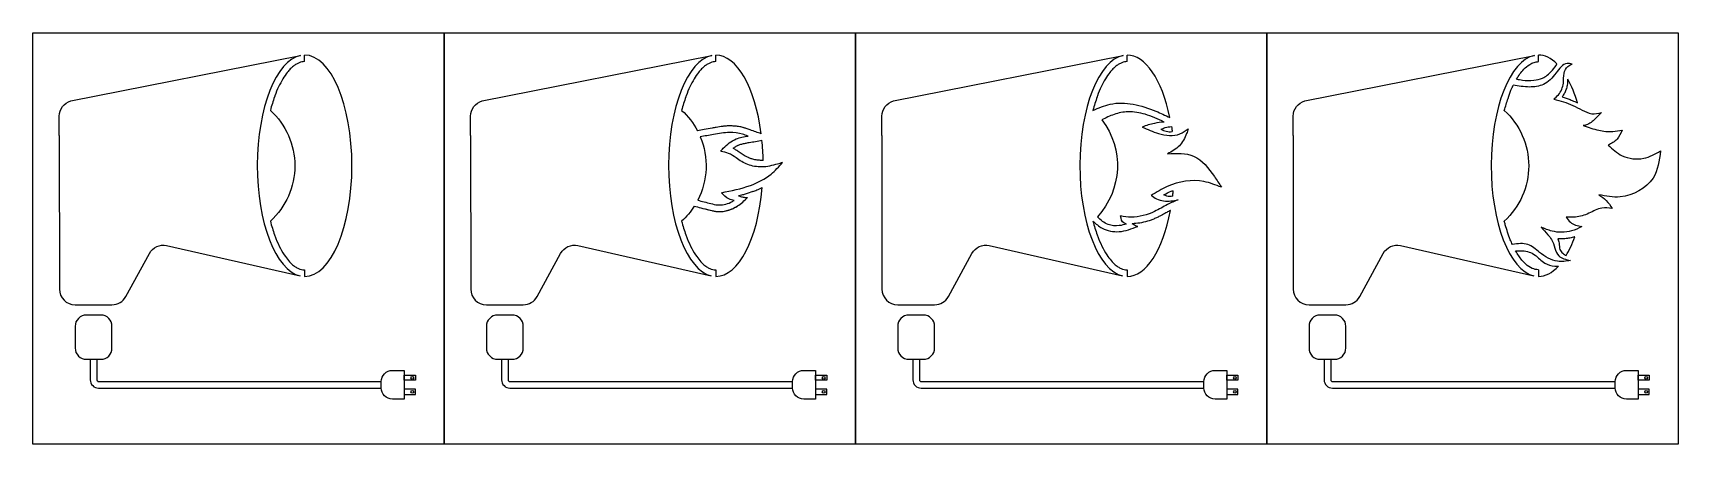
# Model space of a CAD drawing. Header units: millimetres. Extents: x 2069 to 7398, y 3036 to 4368.
import ezdxf

# ---------------------------------------------------------------- set-up
doc = ezdxf.new("R2010")
doc.units = ezdxf.units.MM

msp = doc.modelspace()

# ---------------------------------------------------------------- linework, layer by layer
for points in [[(2069.2, 4368.4), (3401.3, 4368.4), (3401.3, 3036.3), (2069.2, 3036.3)], [(3401.3, 4368.4), (4733.4, 4368.4), (4733.4, 3036.3), (3401.3, 3036.3)], [(4733.4, 4368.4), (6065.5, 4368.4), (6065.5, 3036.3), (4733.4, 3036.3)], [(6065.5, 4368.4), (7397.6, 4368.4), (7397.6, 3036.3), (6065.5, 3036.3)], [(3272, 3259.5), (3308, 3259.5), (3308, 3243.1), (3272, 3243.1)], [(4604.1, 3259.5), (4640.1, 3259.5), (4640.1, 3243.1), (4604.1, 3243.1)], [(5936.1, 3259.5), (5972.1, 3259.5), (5972.1, 3243.1), (5936.1, 3243.1)], [(7268.2, 3259.5), (7304.2, 3259.5), (7304.2, 3243.1), (7268.2, 3243.1)], [(3272, 3197.4), (3308, 3197.4), (3308, 3213.8), (3272, 3213.8)], [(4604.1, 3197.4), (4640.1, 3197.4), (4640.1, 3213.8), (4604.1, 3213.8)], [(5936.1, 3197.4), (5972.1, 3197.4), (5972.1, 3213.8), (5936.1, 3213.8)], [(7268.2, 3197.4), (7304.2, 3197.4), (7304.2, 3213.8), (7268.2, 3213.8)]]:
    msp.add_lwpolyline(points, close=True)
for points in [[(2154.6, 4035.9), (2154.6, 4098.6, -0.340589), (2192.6, 4147.9), (2936.2, 4295.2)], [(3486.7, 4035.9), (3486.7, 4098.6, -0.340589), (3524.7, 4147.9), (4268.3, 4295.2)], [(4818.8, 4035.9), (4818.8, 4098.6, -0.340589), (4856.7, 4147.9), (5600.4, 4295.2)], [(6150.8, 4035.9), (6150.8, 4098.6, -0.340589), (6188.8, 4147.9), (6932.5, 4295.2)], [(2838.3, 4117.3, -0.441442), (2838.3, 3758.6)], [(4170.4, 4117.3, -0.086448), (4221.4, 4051.4, -0.086448)], [(6834.6, 4117.3, -0.441442), (6834.6, 3758.6)], [(5531, 4086.4, -0.366893), (5516.8, 3772.8, -0.366893)], [(2154.6, 4035.9), (2155, 3538.5, 0.41397), (2206, 3487.6), (2325.4, 3487.6, 0.274563), (2370.1, 3514.1), (2446.4, 3654.1, -0.335461), (2502.4, 3679.4), (2934.3, 3581.1)], [(3486.7, 4035.9), (3487.1, 3538.5, 0.41397), (3538.1, 3487.6), (3657.4, 3487.6, 0.274563), (3702.2, 3514.1), (3778.5, 3654.1, -0.335461), (3834.5, 3679.4), (4266.4, 3581.1)], [(4230.8, 4031.5, -0.222033), (4222.3, 3826.3, -0.222033)], [(4818.8, 4035.9), (4819.2, 3538.5, 0.41397), (4870.2, 3487.6), (4989.5, 3487.6, 0.274563), (5034.3, 3514.1), (5110.5, 3654.1, -0.335461), (5166.6, 3679.4), (5598.5, 3581.1)], [(6150.8, 4035.9), (6151.3, 3538.5, 0.41397), (6202.2, 3487.6), (6321.6, 3487.6, 0.274563), (6366.4, 3514.1), (6442.6, 3654.1, -0.335461), (6498.7, 3679.4), (6930.6, 3581.1)], [(4211.4, 3807.3, -0.065835), (4170.4, 3758.6)], [(2255, 3311.1), (2255, 3244.8, 0.414214), (2282, 3217.8), (3197.6, 3217.8)], [(2276.3, 3311.1), (2276.3, 3244.8, 0.414214), (2282, 3239.1), (3197.6, 3239.1)], [(3587.1, 3311.1), (3587.1, 3244.8, 0.414214), (3614.1, 3217.8), (4529.7, 3217.8)], [(3608.4, 3311.1), (3608.4, 3244.8, 0.414214), (3614.1, 3239.1), (4529.7, 3239.1)], [(4919.2, 3311.1), (4919.2, 3244.8, 0.414214), (4946.2, 3217.8), (5861.8, 3217.8)], [(4940.5, 3311.1), (4940.5, 3244.8, 0.414214), (4946.2, 3239.1), (5861.8, 3239.1)], [(6251.3, 3311.1), (6251.3, 3244.8, 0.414214), (6278.2, 3217.8), (7193.9, 3217.8)], [(6272.6, 3311.1), (6272.6, 3244.8, 0.414214), (6278.2, 3239.1), (7193.9, 3239.1)]]:
    msp.add_lwpolyline(points, format="xyb")
for points in [[(2949.2, 4275.2), (2949.2, 4296.5)], [(4281.3, 4275.2), (4281.3, 4296.5)], [(5613.3, 4275.2), (5613.3, 4296.5)], [(6945.4, 4275.2), (6945.4, 4296.5)], [(2949.2, 3600.7), (2949.2, 3579.4)], [(4281.2, 3600.7), (4281.3, 3579.4)], [(5613.3, 3600.7), (5613.3, 3579.4)], [(6945.4, 3600.7), (6945.4, 3579.4)]]:
    msp.add_lwpolyline(points)
for points in [[(2289.2, 3454.3), (2242.2, 3454.3, 0.414214), (2206, 3418.1), (2206, 3347.3, 0.414214), (2242.2, 3311.1), (2289.2, 3311.1, 0.414214), (2325.4, 3347.3), (2325.4, 3418.1, 0.414214)], [(3621.3, 3454.3), (3574.2, 3454.3, 0.414214), (3538.1, 3418.1), (3538.1, 3347.3, 0.414214), (3574.2, 3311.1), (3621.3, 3311.1, 0.414214), (3657.4, 3347.3), (3657.4, 3418.1, 0.414214)], [(4953.4, 3454.3), (4906.3, 3454.3, 0.414214), (4870.2, 3418.1), (4870.2, 3347.3, 0.414214), (4906.3, 3311.1), (4953.4, 3311.1, 0.414214), (4989.5, 3347.3), (4989.5, 3418.1, 0.414214)], [(6285.4, 3454.3), (6238.4, 3454.3, 0.414214), (6202.2, 3418.1), (6202.2, 3347.3, 0.414214), (6238.4, 3311.1), (6285.4, 3311.1, 0.414214), (6321.6, 3347.3), (6321.6, 3418.1, 0.414214)], [(3233.8, 3275), (3272, 3275), (3272, 3181.9), (3233.8, 3181.9, -0.414214), (3197.6, 3218), (3197.6, 3238.9, -0.414214)], [(4565.9, 3275), (4604.1, 3275), (4604.1, 3181.9), (4565.9, 3181.9, -0.414214), (4529.7, 3218), (4529.7, 3238.9, -0.414214)], [(5898, 3275), (5936.1, 3275), (5936.1, 3181.9), (5898, 3181.9, -0.414214), (5861.8, 3218), (5861.8, 3238.9, -0.414214)], [(7230.1, 3275), (7268.2, 3275), (7268.2, 3181.9), (7230.1, 3181.9, -0.414214), (7193.9, 3218), (7193.9, 3238.9, -0.414214)]]:
    msp.add_lwpolyline(points, format="xyb", close=True)
for centre in [(3298.2, 3251.3), (4630.3, 3251.3), (5962.4, 3251.3), (7294.4, 3251.3), (3298.2, 3205.6), (4630.3, 3205.6), (5962.4, 3205.6), (7294.4, 3205.6)]:
    msp.add_circle(centre, 4.42)
for centre, start_param, end_param in [((2949.2, 3938), 6.367705, 9.327789), ((2949.2, 3938), 3.141593, 6.283185), ((4281.3, 3938), 6.367705, 9.327789), ((4281.3, 3938), 5.005326, 6.283185), ((5613.3, 3938), 6.367705, 9.327789), ((5613.3, 3938), 5.163515, 6.283185), ((6945.4, 3938), 6.367705, 9.327789), ((6945.4, 3938), 5.884123, 6.283185), ((6945.4, 3938), 5.317177, 5.609996), ((4281.3, 3938), 4.761614, 4.944902), ((4281.3, 3938), 3.141593, 4.514615), ((5613.3, 3938), 3.141593, 4.297369), ((6945.4, 3938), 3.765781, 4.015414), ((6945.4, 3938), 3.141593, 3.576623)]:
    msp.add_ellipse(centre, major_axis=(0, 358.5), ratio=0.427627, start_param=start_param, end_param=end_param)
for points, knots in [([(2949.2, 4275.2), (2946.3, 4275.2), (2943.5, 4274.9), (2937.7, 4273.8), (2934.7, 4273), (2928.7, 4270.6), (2925.6, 4269.1), (2919.3, 4265.4), (2916, 4263.1), (2909.5, 4257.9), (2906.2, 4254.9), (2899.6, 4248.1), (2896.3, 4244.4), (2888.1, 4234.1), (2883.3, 4227.1), (2873.9, 4211.5), (2869.4, 4203), (2860.7, 4184.5), (2856.6, 4174.5), (2852.4, 4163.2), (2852.1, 4162.4), (2851.9, 4161.5), (2849.4, 4154.6), (2847, 4147.4), (2844.7, 4139.9), (2842.5, 4132.6), (2840.3, 4125.1), (2838.3, 4117.3)], [0, 0, 0, 0, 0.082508, 0.082508, 0.165017, 0.165017, 0.247525, 0.247525, 0.330034, 0.330034, 0.412542, 0.412542, 0.495051, 0.495051, 0.6174, 0.6174, 0.73975, 0.73975, 0.8621, 0.8621, 0.871441, 0.871441, 0.871441, 0.951094, 0.951094, 0.951094, 1.029169, 1.029169, 1.029169, 1.029169]), ([(4281.3, 4275.2), (4278.4, 4275.2), (4275.6, 4274.9), (4269.8, 4273.8), (4266.8, 4273), (4260.8, 4270.6), (4257.7, 4269.1), (4251.3, 4265.4), (4248.1, 4263.1), (4241.6, 4257.9), (4238.3, 4254.9), (4231.7, 4248.1), (4228.4, 4244.4), (4220.2, 4234.1), (4215.4, 4227.1), (4206, 4211.5), (4201.5, 4203), (4192.8, 4184.5), (4188.7, 4174.5), (4184.5, 4163.2), (4184.2, 4162.4), (4183.9, 4161.5), (4181.4, 4154.6), (4179.1, 4147.4), (4176.8, 4139.9), (4174.5, 4132.6), (4172.4, 4125.1), (4170.4, 4117.3)], [0, 0, 0, 0, 0.082508, 0.082508, 0.165017, 0.165017, 0.247525, 0.247525, 0.330034, 0.330034, 0.412542, 0.412542, 0.495051, 0.495051, 0.6174, 0.6174, 0.73975, 0.73975, 0.8621, 0.8621, 0.871441, 0.871441, 0.871441, 0.951094, 0.951094, 0.951094, 1.029169, 1.029169, 1.029169, 1.029169]), ([(5613.3, 4275.2), (5610.5, 4275.2), (5607.6, 4274.9), (5601.8, 4273.8), (5598.9, 4273), (5592.8, 4270.6), (5589.7, 4269.1), (5583.4, 4265.4), (5580.2, 4263.1), (5573.7, 4257.9), (5570.4, 4254.9), (5563.8, 4248.1), (5560.5, 4244.4), (5552.3, 4234.1), (5547.5, 4227.1), (5538.1, 4211.5), (5533.6, 4203), (5524.9, 4184.5), (5520.8, 4174.5), (5516.6, 4163.2), (5516.3, 4162.4), (5516, 4161.5), (5513.5, 4154.6), (5511.1, 4147.4), (5508.9, 4139.9), (5506.6, 4132.6), (5504.5, 4125.1), (5502.5, 4117.3)], [0, 0, 0, 0, 0.082508, 0.082508, 0.165017, 0.165017, 0.247525, 0.247525, 0.330034, 0.330034, 0.412542, 0.412542, 0.495051, 0.495051, 0.6174, 0.6174, 0.73975, 0.73975, 0.8621, 0.8621, 0.871441, 0.871441, 0.871441, 0.951094, 0.951094, 0.951094, 1.029169, 1.029169, 1.029169, 1.029169]), ([(6874.6, 4218.9), (6881.4, 4230.2), (6893.8, 4247.7), (6914.1, 4265.3), (6930.6, 4273.7), (6940.7, 4274.7), (6945.4, 4275.2)], [109.463191, 109.463191, 109.463191, 109.463191, 148.927584, 173.34753, 189.303952, 203.543105, 203.543105, 203.543105, 203.543105]), ([(6874.6, 4218.9), (6880.9, 4217.5), (6899.4, 4213.7), (6928, 4213.4), (6955.6, 4219.4), (6975.6, 4231.6), (6990.6, 4247.4), (7001.9, 4260.6), (7005, 4268.3)], [0, 0, 0, 0, 19.308954, 56.317241, 86.503283, 105.368702, 129.758762, 154.34349, 154.34349, 154.34349, 154.34349]), ([(7022.5, 4161.3), (7022.5, 4161.3), (7022.6, 4161.4), (7023.3, 4162.3), (7024, 4163.2), (7025.9, 4166), (7027.1, 4167.8), (7030.5, 4173.6), (7032.5, 4177.5), (7035.2, 4184), (7036, 4186.3), (7038.3, 4193.4), (7039.4, 4198.2), (7040.1, 4203.8), (7040.2, 4204.5), (7040.4, 4205.8), (7040.4, 4206.5), (7040.6, 4208.5), (7040.7, 4209.8), (7040.9, 4213.6), (7041, 4216), (7041, 4218.2)], [23.382421, 23.382421, 23.382421, 23.382421, 23.567802, 23.567802, 26.33477, 26.33477, 31.868707, 31.868707, 42.93658, 42.93658, 49.099798, 49.099798, 61.426234, 61.426234, 63.137661, 63.137661, 64.849087, 64.849087, 68.27194, 68.27194, 75.084089, 75.084089, 75.084089, 75.084089]), ([(6834.6, 4117.3), (6838.6, 4130.3), (6845.4, 4152.3), (6854.8, 4179.9), (6861.2, 4193.9), (6863.9, 4199.4)], [0, 0, 0, 0, 41.022218, 68.974611, 87.307616, 87.307616, 87.307616, 87.307616]), ([(7022.5, 4161.3), (7024.4, 4160.7), (7026.4, 4160.1), (7030.6, 4158.8), (7032.8, 4158.1), (7037.3, 4156.5), (7039.5, 4155.7), (7046.1, 4153.2), (7050.4, 4151.4), (7060.4, 4147.1), (7066, 4144.5), (7071.5, 4141.8)], [104.383701, 104.383701, 104.383701, 104.383701, 110.09308, 110.09308, 116.822565, 116.822565, 123.552051, 123.552051, 137.011021, 137.011021, 155.043278, 155.043278, 155.043278, 155.043278]), ([(5732.6, 4079.6), (5712.6, 4089), (5675.8, 4106.3), (5619.3, 4116.1), (5570.9, 4106.1), (5543.9, 4093.1), (5531, 4086.4)], [0, 0, 0, 0, 66.063561, 121.964688, 168.208505, 211.802573, 211.802573, 211.802573, 211.802573]), ([(6994.9, 4153.2), (7005.7, 4151.3), (7037.6, 4143.4), (7076.4, 4123.7), (7117, 4102.8), (7139.1, 4108.1), (7149.8, 4110.6)], [80.129505, 80.129505, 80.129505, 80.129505, 112.739338, 178.204194, 212.020416, 244.112713, 244.112713, 244.112713, 244.112713]), ([(4428, 4041.5), (4416.2, 4045.7), (4404.4, 4050), (4392.6, 4054.3), (4392.6, 4054.3), (4392.6, 4054.3), (4392.6, 4054.3), (4388.5, 4055.7), (4384.2, 4057.3), (4378, 4059.3), (4376.3, 4059.8), (4373.6, 4060.6), (4372.5, 4060.9), (4370.3, 4061.5), (4369.2, 4061.8), (4366, 4062.6), (4363.8, 4063.1), (4357.2, 4064.5), (4352.8, 4065.2), (4343.6, 4066.3), (4338.9, 4066.7), (4331.6, 4067), (4329.1, 4067), (4324.6, 4067), (4322.6, 4067), (4318.7, 4066.9), (4316.8, 4066.8), (4311.1, 4066.4), (4307.3, 4066), (4296.1, 4064.7), (4288.8, 4063.6), (4277.6, 4061.7), (4273.6, 4060.9), (4269.6, 4060.2), (4269.6, 4060.2), (4269.6, 4060.2), (4269.6, 4060.2), (4260.8, 4058.6), (4252, 4057), (4243.2, 4055.4), (4236, 4054.1), (4228.7, 4052.7), (4221.4, 4051.4)], [-37.677566, -37.677566, -37.677566, -37.677566, -0.008253, -0.008253, -0.008253, 0, 0, 0, 13.044916, 13.044916, 17.636811, 17.636811, 20.55559, 20.55559, 23.47437, 23.47437, 29.31193, 29.31193, 40.987049, 40.987049, 53.397084, 53.397084, 60.084758, 60.084758, 65.256188, 65.256188, 70.427618, 70.427618, 80.770478, 80.770478, 101.690254, 101.690254, 113.638004, 113.638004, 113.638004, 113.640602, 113.640602, 113.640602, 140.359527, 140.359527, 140.359527, 162.469166, 162.469166, 162.469166, 162.469166]), ([(5722.8, 4056.5), (5728.4, 4053.9), (5739.6, 4048.6), (5752.6, 4047.5), (5758.8, 4048.7), (5758.9, 4048.7)], [0, 0, 0, 0, 18.633977, 37.14365, 37.508836, 37.508836, 37.508836, 37.508836]), ([(5756.7, 4065.2), (5757.2, 4062), (5758.1, 4056.6), (5758.7, 4051.1), (5758.9, 4048.7)], [0, 0, 0, 0, 9.457904, 16.587172, 16.587172, 16.587172, 16.587172]), ([(4385.4, 4034.3), (4379.4, 4036.4), (4360.4, 4043.3), (4322.1, 4048.1), (4290.8, 4042.5), (4273.5, 4039.3), (4266.4, 4038), (4259.3, 4036.7), (4252.2, 4035.4), (4245, 4034.1), (4237.9, 4032.8), (4230.8, 4031.5)], [0, 0, 0, 0, 18.841601, 60.861523, 113.638004, 113.638004, 113.638004, 135.19256, 135.19256, 135.19256, 156.817583, 156.817583, 156.817583, 156.817583]), ([(4337, 3994.6), (4340.3, 3997.1), (4343.7, 3999.3), (4348.4, 4001.9), (4349.7, 4002.6), (4351.9, 4003.6), (4352.8, 4004.1), (4354.5, 4004.8), (4355.4, 4005.2), (4358.3, 4006.3), (4360.3, 4007), (4366, 4008.7), (4369.7, 4009.6), (4377.7, 4011.3), (4381.8, 4012.1), (4387.1, 4013), (4388.1, 4013.2), (4389, 4013.3), (4389, 4013.3), (4389, 4013.3), (4389, 4013.3), (4402.8, 4015.7), (4416.6, 4018.1), (4430.4, 4020.6)], [38.520276, 38.520276, 38.520276, 38.520276, 53.270153, 53.270153, 58.79488, 58.79488, 62.558155, 62.558155, 66.393151, 66.393151, 74.530342, 74.530342, 87.893908, 87.893908, 101.257475, 101.257475, 104.116936, 104.116936, 104.116936, 104.122697, 104.122697, 104.122697, 145.727702, 145.727702, 145.727702, 145.727702]), ([(4434.4, 3955.6), (4433.8, 3955.6), (4433.3, 3955.5), (4431.5, 3955.4), (4430.3, 3955.4), (4428, 3955.4), (4426.8, 3955.4), (4423.2, 3955.5), (4420.9, 3955.6), (4413.8, 3956.3), (4409, 3957.1), (4402.2, 3958.7), (4400.1, 3959.3), (4396.4, 3960.4), (4394.9, 3961), (4392.2, 3961.9), (4391.1, 3962.4), (4388.8, 3963.3), (4387.7, 3963.8), (4384.3, 3965.3), (4382.1, 3966.5), (4375.2, 3970.1), (4370.5, 3972.9), (4363.9, 3977.3), (4361.9, 3978.6), (4359.1, 3980.5), (4358.2, 3981.1), (4356.5, 3982.3), (4355.7, 3982.9), (4353, 3984.8), (4351.1, 3986), (4346.5, 3989.1), (4343.6, 3990.9), (4339.4, 3993.4), (4338.2, 3994), (4337, 3994.6)], [62.367005, 62.367005, 62.367005, 62.367005, 64.385387, 64.385387, 68.681296, 68.681296, 72.977204, 72.977204, 81.569021, 81.569021, 98.752654, 98.752654, 106.752476, 106.752476, 112.767186, 112.767186, 117.198469, 117.198469, 121.629752, 121.629752, 130.492318, 130.492318, 148.64135, 148.64135, 156.129526, 156.129526, 159.306003, 159.306003, 162.482481, 162.482481, 168.835435, 168.835435, 177.492901, 177.492901, 180.755537, 180.755537, 180.755537, 180.755537]), ([(4400.9, 3854.5), (4392.8, 3851.4), (4380.8, 3846.7), (4368.2, 3843.8), (4364.1, 3842.8), (4361, 3842.1), (4358, 3841.4), (4355, 3840.7)], [0, 0, 0, 0, 26.070332, 38.733442, 38.733442, 38.733442, 48.059146, 48.059146, 48.059146, 48.059146]), ([(4355, 3840.7), (4356.1, 3840.4), (4357.2, 3840.1), (4358.3, 3839.8), (4362.1, 3838.1), (4369.2, 3836.7), (4376.4, 3834.7), (4383.4, 3835)], [-3.376134, -3.376134, -3.376134, -3.376134, 0, 0, 0, 11.745545, 21.845515, 21.845515, 21.845515, 21.845515]), ([(4400.9, 3854.5), (4405.3, 3856.1), (4409.7, 3857.8), (4419.9, 3862), (4425.8, 3864.7), (4431.6, 3867.5)], [96.829294, 96.829294, 96.829294, 96.829294, 109.861109, 109.861109, 127.473191, 127.473191, 127.473191, 127.473191]), ([(5732.4, 3843.9), (5740, 3848.4), (5749.8, 3854.1), (5760.3, 3856.7), (5762.5, 3857.1)], [0, 0, 0, 0, 26.134288, 33.179082, 33.179082, 33.179082, 33.179082]), ([(5760.7, 3839), (5760.7, 3839), (5761.5, 3845.2), (5762.2, 3852.7), (5762.5, 3857.1)], [0, 0, 0, 0, 8.972536, 22.483987, 22.483987, 22.483987, 22.483987]), ([(4211.4, 3807.3), (4218.6, 3805.4), (4225.7, 3803.5), (4232.9, 3801.6), (4241, 3799.5), (4263.4, 3793.6), (4297.3, 3786.8), (4329.5, 3795.4), (4357.8, 3810.5), (4373.6, 3824.7), (4383.4, 3835)], [-22.308919, -22.308919, -22.308919, -22.308919, 0, 0, 0, 25.375223, 69.572231, 101.334113, 123.04704, 165.300437, 165.300437, 165.300437, 165.300437]), ([(4222.3, 3826.3), (4229.4, 3824.5), (4236.4, 3822.7), (4243.4, 3820.9), (4250.4, 3819.1), (4257.5, 3817.3), (4264.5, 3815.5), (4271.8, 3813.7), (4293.2, 3808.2), (4320.7, 3814), (4336.8, 3823.7), (4340.4, 3825.9)], [-43.324699, -43.324699, -43.324699, -43.324699, -21.622553, -21.622553, -21.622553, 0, 0, 0, 22.523358, 66.194779, 78.869119, 78.869119, 78.869119, 78.869119]), ([(4232.9, 3801.6), (4241.7, 3799.4), (4250.4, 3797.2), (4259.2, 3794.9), (4259.2, 3794.9), (4259.2, 3794.9), (4259.2, 3794.9), (4262.1, 3794.2), (4265.1, 3793.4), (4271.5, 3792), (4274.9, 3791.3), (4280.2, 3790.4), (4282, 3790.2), (4284.7, 3790), (4285.6, 3789.9), (4287.4, 3789.8), (4288.2, 3789.7), (4290.9, 3789.6), (4292.6, 3789.6), (4297.9, 3789.7), (4301.4, 3789.9), (4311, 3791.1), (4317.1, 3792.4), (4325.1, 3794.9), (4327.1, 3795.6), (4330.5, 3796.9), (4332, 3797.5), (4334.6, 3798.6), (4335.8, 3799.1), (4337.6, 3800), (4338.2, 3800.3), (4340.1, 3801.2), (4341.3, 3801.9), (4343.6, 3803.1), (4344.7, 3803.7), (4347.8, 3805.5), (4349.6, 3806.6), (4351.4, 3807.7)], [-27.063426, -27.063426, -27.063426, -27.063426, -0.013467, -0.013467, -0.013467, 0, 0, 0, 8.811909, 8.811909, 17.623817, 17.623817, 21.876686, 21.876686, 23.904518, 23.904518, 25.93235, 25.93235, 29.988015, 29.988015, 38.099345, 38.099345, 52.694058, 52.694058, 57.724385, 57.724385, 61.38152, 61.38152, 64.492927, 64.492927, 66.133565, 66.133565, 69.41484, 69.41484, 72.696115, 72.696115, 78.869119, 78.869119, 78.869119, 78.869119]), ([(5778.3, 3827.9), (5766.7, 3823), (5740.6, 3811.8), (5694.7, 3783.1), (5640.7, 3768.2), (5603.5, 3773.2), (5592, 3775.4)], [0, 0, 0, 0, 37.579048, 85.163727, 162.684873, 197.872545, 197.872545, 197.872545, 197.872545]), ([(5753.6, 3793.4), (5753.1, 3793.1), (5752.6, 3792.9), (5751.2, 3792.2), (5750.3, 3791.7), (5747.7, 3790.3), (5745.8, 3789.3), (5740.4, 3786.3), (5736.6, 3784.2), (5729.8, 3780.3), (5726.7, 3778.6), (5720.3, 3775.2), (5717, 3773.5), (5711.8, 3770.9), (5709.9, 3770), (5706.1, 3768.3), (5704.2, 3767.5), (5698.4, 3765), (5694.5, 3763.5), (5682.7, 3759.2), (5674.6, 3756.8), (5658, 3753), (5649.6, 3751.6), (5637.4, 3750.6), (5633.7, 3750.4), (5629.9, 3750.3), (5629.8, 3750.3), (5629.6, 3750.3)], [37.72136, 37.72136, 37.72136, 37.72136, 39.557318, 39.557318, 42.798221, 42.798221, 49.280028, 49.280028, 62.243642, 62.243642, 72.448285, 72.448285, 82.829286, 82.829286, 88.445254, 88.445254, 94.061222, 94.061222, 105.293157, 105.293157, 127.757027, 127.757027, 150.220897, 150.220897, 159.774364, 159.774364, 160.155475, 160.155475, 160.155475, 160.155475]), ([(2838.3, 3758.6), (2840.3, 3750.8), (2842.5, 3743.3), (2844.7, 3736), (2847, 3728.5), (2849.4, 3721.3), (2851.9, 3714.4), (2853.3, 3710.4), (2854.7, 3706.5), (2860.8, 3691.1), (2865.7, 3680.2), (2876, 3660.5), (2881.4, 3651.6), (2891.3, 3637.5), (2895.8, 3632), (2904.8, 3622.2), (2909.3, 3618.1), (2917.3, 3611.9), (2920.8, 3609.5), (2927.7, 3605.7), (2931, 3604.3), (2937.5, 3602.1), (2940.7, 3601.4), (2945.6, 3600.8), (2947.4, 3600.7), (2949.2, 3600.7)], [2.112425, 2.112425, 2.112425, 2.112425, 2.190498, 2.190498, 2.190498, 2.270152, 2.270152, 2.270152, 2.315586, 2.315586, 2.45559, 2.45559, 2.595595, 2.595595, 2.707526, 2.707526, 2.819458, 2.819458, 2.90979, 2.90979, 3.000123, 3.000123, 3.090456, 3.090456, 3.141555, 3.141555, 3.141555, 3.141555]), ([(4170.4, 3758.6), (4172.4, 3750.8), (4174.5, 3743.3), (4176.8, 3736), (4179.1, 3728.5), (4181.4, 3721.3), (4183.9, 3714.4), (4185.4, 3710.4), (4186.8, 3706.5), (4192.9, 3691.1), (4197.8, 3680.2), (4208.1, 3660.5), (4213.5, 3651.6), (4223.4, 3637.5), (4227.9, 3632), (4236.9, 3622.2), (4241.4, 3618.1), (4249.4, 3611.9), (4252.9, 3609.5), (4259.7, 3605.7), (4263.1, 3604.3), (4269.6, 3602.1), (4272.8, 3601.4), (4277.7, 3600.8), (4279.5, 3600.7), (4281.2, 3600.7)], [2.112425, 2.112425, 2.112425, 2.112425, 2.190498, 2.190498, 2.190498, 2.270152, 2.270152, 2.270152, 2.315586, 2.315586, 2.45559, 2.45559, 2.595595, 2.595595, 2.707526, 2.707526, 2.819458, 2.819458, 2.90979, 2.90979, 3.000123, 3.000123, 3.090456, 3.090456, 3.141555, 3.141555, 3.141555, 3.141555]), ([(5502.5, 3758.6), (5504.5, 3750.8), (5506.6, 3743.3), (5508.9, 3736), (5511.1, 3728.5), (5513.5, 3721.3), (5516, 3714.4), (5517.4, 3710.4), (5518.9, 3706.5), (5525, 3691.1), (5529.9, 3680.2), (5540.2, 3660.5), (5545.6, 3651.6), (5555.5, 3637.5), (5560, 3632), (5569, 3622.2), (5573.5, 3618.1), (5581.4, 3611.9), (5585, 3609.5), (5591.8, 3605.7), (5595.2, 3604.3), (5601.7, 3602.1), (5604.9, 3601.4), (5609.8, 3600.8), (5611.6, 3600.7), (5613.3, 3600.7)], [2.112425, 2.112425, 2.112425, 2.112425, 2.190498, 2.190498, 2.190498, 2.270152, 2.270152, 2.270152, 2.315586, 2.315586, 2.45559, 2.45559, 2.595595, 2.595595, 2.707526, 2.707526, 2.819458, 2.819458, 2.90979, 2.90979, 3.000123, 3.000123, 3.090456, 3.090456, 3.141555, 3.141555, 3.141555, 3.141555]), ([(5611.5, 3749.2), (5603.6, 3747.1), (5584.1, 3741.8), (5547.2, 3744.8), (5526.9, 3761.8), (5516.8, 3772.8)], [0, 0, 0, 0, 24.56585, 60.905998, 104.466906, 104.466906, 104.466906, 104.466906]), ([(6861, 3682.7), (6858.6, 3687.8), (6849.6, 3708.8), (6841.6, 3734.3), (6835.7, 3754.6), (6834.6, 3758.6)], [122.945914, 122.945914, 122.945914, 122.945914, 139.983466, 190.950637, 203.389023, 203.389023, 203.389023, 203.389023]), ([(7063, 3707.8), (7062.8, 3707.7), (7062.5, 3707.7), (7061.1, 3707.2), (7059.8, 3706.8), (7056, 3705.7), (7053.4, 3705), (7048.2, 3703.9), (7045.6, 3703.4), (7037.7, 3702.1), (7032.4, 3701.6), (7020.7, 3701), (7014.3, 3701.2), (7008, 3701.7)], [31.932671, 31.932671, 31.932671, 31.932671, 32.508505, 32.508505, 35.842378, 35.842378, 42.510123, 42.510123, 49.177869, 49.177869, 62.513359, 62.513359, 78.671685, 78.671685, 78.671685, 78.671685]), ([(7008, 3701.7), (7009.7, 3697.1), (7013.9, 3685.7), (7011.8, 3667.6), (7023.2, 3654.2), (7031.1, 3649.2), (7035, 3647)], [0, 0, 0, 0, 14.570144, 36.267027, 50.816215, 64.325996, 64.325996, 64.325996, 64.325996]), ([(6871.5, 3662.1), (6878.8, 3662.5), (6900.4, 3663.7), (6936.3, 3653), (6961.1, 3620), (6990.8, 3612.9), (7006.1, 3612.7), (7010, 3612.8)], [0, 0, 0, 0, 21.830816, 64.831736, 105.724673, 139.880092, 151.572378, 151.572378, 151.572378, 151.572378]), ([(6945.4, 3600.7), (6938.4, 3601.7), (6923, 3604), (6900.8, 3621.1), (6884.1, 3641.5), (6874.6, 3656.7), (6871.5, 3662.1)], [0, 0, 0, 0, 20.885186, 46.142257, 81.360089, 99.910625, 99.910625, 99.910625, 99.910625])]:
    msp.add_open_spline(points, degree=3, knots=knots)
for points in [[(7054.2, 4267.2), (7037.9, 4269.1), (7002.5, 4238.6), (6961.2, 4201.5), (6916.1, 4193.1), (6863.9, 4199.4)], [(6994.9, 4153.2), (7009.9, 4168.1), (7026.1, 4205.6), (7028.4, 4237.5), (7040.2, 4259.9), (7054.2, 4267.2)], [(5502.5, 4117.3), (5558.1, 4137.4), (5706.3, 4114.7), (5751.3, 4094.3)], [(7149.8, 4110.6), (7132.1, 4092.9), (7104.4, 4071.8), (7090.6, 4067.9)], [(5732.6, 4079.6), (5701.5, 4075.4), (5662.2, 4063.4)], [(5662.2, 4063.4), (5715, 4042.7), (5783.8, 4041.2), (5811.3, 4058)], [(5722.8, 4056.5), (5736.3, 4061.4), (5756.7, 4065.2)], [(5811.3, 4058), (5805.7, 4042.2), (5782.3, 4003), (5744, 3976.7)], [(7090.6, 4067.9), (7140.5, 4053), (7185.9, 4049.1), (7216.4, 4053.5)], [(7216.4, 4053.5), (7199.8, 4024.1), (7171, 4004.7)], [(4296.4, 3984.9), (4305.2, 3994.6), (4346.9, 4024.7), (4385.4, 4034.3)], [(7171, 4004.7), (7216.6, 3970.5), (7286.1, 3962.2), (7341.1, 3985.8)], [(4496.6, 3948.2), (4480.7, 3943.4), (4429.6, 3934.1), (4384.5, 3942.1), (4346.4, 3963.4), (4322.1, 3978.2), (4297.6, 3984.7)], [(4299.8, 3850.7), (4393, 3874.3), (4460.2, 3910.8), (4496.6, 3948.2)], [(5744, 3976.7), (5828.6, 3969.3), (5895.6, 3903.2), (5918.4, 3868.1)], [(7341.1, 3985.8), (7316.4, 3898.3), (7210.3, 3837.2), (7141.3, 3843.9)], [(5918.4, 3868.1), (5862.1, 3886.9), (5742.9, 3870.6), (5691.2, 3842.1)], [(4340.4, 3825.9), (4322.9, 3830.4), (4299.8, 3850.7)], [(5691.2, 3842.1), (5708.8, 3830.7), (5754.8, 3824.1), (5778.3, 3827.9)], [(5760.7, 3839), (5741.5, 3839.6), (5732.4, 3843.9)], [(7141.3, 3843.9), (7164.5, 3825.5), (7184.4, 3799.5)], [(7184.4, 3799.5), (7150.6, 3801.1), (7108.5, 3783.9), (7064.8, 3771.7), (7034.8, 3771.2)], [(5502.5, 3758.6), (5532.3, 3735.7), (5587, 3724.7), (5648, 3741.7)], [(5611.5, 3749.2), (5602.1, 3752.8), (5592, 3775.4)], [(5648, 3741.7), (5640.1, 3743.8), (5629.6, 3750.3)], [(7085.7, 3740.7), (7052.4, 3726.8), (6989.3, 3726.3), (6953.8, 3739)], [(6953.8, 3739), (6975.3, 3714.6), (6987.6, 3699.6), (7011.3, 3646), (7049.1, 3631.1)], [(7034.8, 3771.2), (7048.6, 3755.1), (7085.7, 3740.7)], [(7049.1, 3631.1), (7006.9, 3628.5), (6948.9, 3657.5), (6911.1, 3682.9), (6861, 3682.7)]]:
    msp.add_spline(points, degree=3)

doc.saveas('drawing.dxf')
